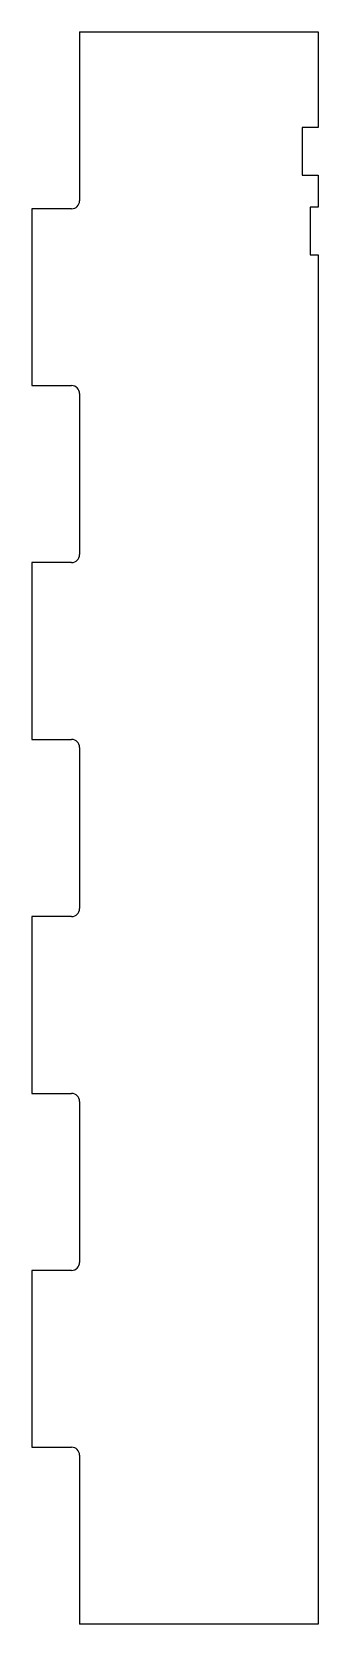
# Model space of a CAD drawing. Header units: millimetres. Extents: x 0 to 18, y -50 to 50.
import ezdxf

# ---------------------------------------------------------------- set-up
doc = ezdxf.new("R2010")
doc.units = ezdxf.units.MM
doc.layers.get('0').update_dxf_attribs({"linetype": 'CONTINUOUS'})

msp = doc.modelspace()

# ---------------------------------------------------------------- linework, layer by layer
for p, q in [((3, 50), (3, 39.39)), ((3, 50), (18, 50)), ((18, 50), (18, 44)), ((18, 44), (17, 44)), ((17, 44), (17, 41)), ((17, 41), (18, 41)), ((18, 41), (18, 39)), ((18, 39), (17.5, 39)), ((17.5, 39), (17.5, 36)), ((2.5, 38.89), (0, 38.89)), ((0, 38.89), (0, 27.78)), ((17.5, 36), (18, 36)), ((18, 36), (18, -50)), ((0, 27.78), (2.5, 27.78)), ((3, 27.28), (3, 17.17)), ((2.5, 16.67), (0, 16.67)), ((0, 16.67), (0, 5.56)), ((0, 5.56), (2.5, 5.56)), ((3, 5.06), (3, -5.06)), ((2.5, -5.56), (0, -5.56)), ((0, -5.56), (0, -16.67)), ((0, -16.67), (2.5, -16.67)), ((3, -17.17), (3, -27.28)), ((2.5, -27.78), (0, -27.78)), ((0, -27.78), (0, -38.89)), ((0, -38.89), (2.5, -38.89)), ((3, -39.39), (3, -50)), ((18, -50), (3, -50))]:
    msp.add_line(p, q)
for centre, start, end in [((2.5, 39.39), -90, 0), ((2.5, 27.28), 0, 90), ((2.5, 17.17), -90, 0), ((2.5, 5.06), 0, 90), ((2.5, -5.06), 270, 360), ((2.5, -17.17), 0, 90), ((2.5, -27.28), -90, 0), ((2.5, -39.39), 0, 90)]:
    msp.add_arc(centre, 0.5, start, end)

doc.saveas('drawing.dxf')
